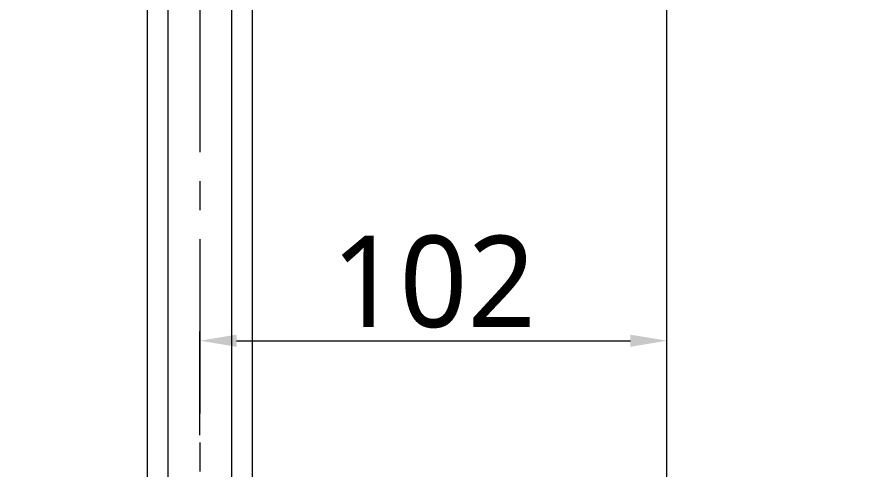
# Model space of a CAD drawing. Extents: x 3274 to 6433, y 0 to 2315.
# Drawn here: x 5307.4 to 5493.6, y 922.4 to 1021.6 of the extents above; entities that cross this region are included whole.
import ezdxf

# ---------------------------------------------------------------- set-up
doc = ezdxf.new("R2010")
doc.units = 0
doc.header["$LTSCALE"] = 4
doc.header["$MEASUREMENT"] = 0
doc.header["$PDMODE"] = 3
doc.header["$PDSIZE"] = -10
doc.linetypes.add('CENTER2', pattern=[28.575, 19.05, -3.175, 3.175, -3.175])
doc.layers.get('0').update_dxf_attribs({"linetype": 'CONTINUOUS'})
doc.layers.get('DEFPOINTS').update_dxf_attribs({"linetype": 'CONTINUOUS'})
doc.layers.add('1', color=7, linetype='CONTINUOUS', true_color=0xffffff)
doc.layers.add('Cneter', color=1, linetype='CENTER2', lineweight=13)
doc.layers.add('치수선', color=7, linetype='CONTINUOUS', lineweight=20)
doc.styles.add('Daelim Dimension', font='NanumGothic.ttf')
doc.dimstyles.new('DEFAULT', dxfattribs={"dimscale": 2, "dimtxt": 2, "dimasz": 2, "dimexe": 0, "dimexo": 2, "dimgap": 1, "dimtad": 1, "dimdec": 1, "dimzin": 9, "dimdsep": 46, "dimtxsty": 'Daelim Dimension', "dimcen": 0.5, "dimclrd": 252, "dimclre": 252, "dimclrt": 3, "dimadec": 1, "dimazin": 0, "dimtfac": 1, "dimtdec": 1, "dimtix": 1, "dimtmove": 0, "dimatfit": 3, "dimfxl": 1, "dimtolj": 1, "dimtzin": 1, "dimlwd": 9, "dimlwe": 9, "dimarcsym": 0})

# ---------------------------------------------------------------- blocks, each defined once
blk = doc.blocks.new('*D6')
at = {"color": 5, "lineweight": 9, "ltscale": 0.5, "transparency": 16777216}
for p, q in [((5347.35, 930.08), (5347.35, 952.73)), ((5449.45, 930.08), (5449.45, 952.73)), ((5355.35, 950.73), (5441.45, 950.73))]:
    blk.add_line(p, q, dxfattribs=at)
at = {"color": 5, "ltscale": 0.5, "transparency": 16777216}
for points in [[(5355.35, 952.06), (5355.35, 949.4), (5347.35, 950.73)], [(5441.45, 952.06), (5441.45, 949.4), (5449.45, 950.73)]]:
    blk.add_solid(points, dxfattribs=at)
at = {"layer": 'DEFPOINTS', "color": 0, "ltscale": 0.5, "transparency": 16777216}
for p in [(5449.45, 950.73), (5347.35, 926.08), (5449.45, 926.08)]:
    blk.add_point(p, dxfattribs=at)
at = {"color": 7, "ltscale": 0.5, "transparency": 16777216, "insert": (5398.4, 963.57), "char_height": 20, "attachment_point": 5, "style": 'Daelim Dimension'}
blk.add_mtext('\\A1;102', dxfattribs=at)
blk = doc.blocks.new('*D7')
at = {"color": 5, "lineweight": 9, "ltscale": 0.5, "transparency": 16777216}
for p, q in [((5311.35, 1470.14), (5679.88, 1470.14)), ((5677.88, 454.87), (5677.88, 1462.14)), ((5485.69, 446.87), (5679.88, 446.87))]:
    blk.add_line(p, q, dxfattribs=at)
at = {"color": 5, "ltscale": 0.5, "transparency": 16777216}
for points in [[(5676.54, 1462.14), (5679.21, 1462.14), (5677.88, 1470.14)], [(5676.54, 454.87), (5679.21, 454.87), (5677.88, 446.87)]]:
    blk.add_solid(points, dxfattribs=at)
at = {"layer": 'DEFPOINTS', "color": 0, "ltscale": 0.5, "transparency": 16777216}
for p in [(5307.35, 1470.14), (5677.88, 1470.14), (5481.69, 446.87)]:
    blk.add_point(p, dxfattribs=at)
at = {"color": 7, "ltscale": 0.5, "transparency": 16777216, "insert": (5662.17, 958.51), "char_height": 20, "attachment_point": 5, "rotation": 90, "style": 'Daelim Dimension'}
blk.add_mtext('\\A1;(1140)', dxfattribs=at)

msp = doc.modelspace()

# ---------------------------------------------------------------- linework, layer by layer
at = {"layer": '1', "color": 7, "linetype": 'Continuous', "lineweight": 18}
for p, q in [((5340.35, 1085.67), (5340.35, 794.74)), ((5354.35, 794.74), (5354.35, 1085.67)), ((5335.85, 517.24), (5335.85, 1083.59)), ((5358.85, 744.39), (5358.85, 1083.62))]:
    msp.add_line(p, q, dxfattribs=at)
at = {"layer": 'Cneter', "lineweight": 5, "ltscale": 0.5}
msp.add_line((5347.35, 1430.14), (5347.35, 422.03), dxfattribs=at)
at = {"layer": '치수선'}
msp.add_line((5449.45, 281.54), (5449.45, 1534.33), dxfattribs=at)

# ---------------------------------------------------------------- dimensions: what is measured, and where the dimension line sits
at = {"color": 5, "ltscale": 0.5}
dim = msp.add_linear_dim(base=(5677.88, 1470.14), p1=(5481.69, 446.87), p2=(5307.35, 1470.14), angle=90, text='(1140)', dimstyle='DEFAULT', override={"dimtxt": 10, "dimasz": 4, "dimexe": 1, "dimdec": 0, "dimclrd": 5, "dimclre": 5, "dimclrt": 7}, dxfattribs=at)
dim.commit()
dim.dimension.update_dxf_attribs({"geometry": '*D7', "text_midpoint": (5662.17, 958.51)})
dim = msp.add_linear_dim(base=(5449.45, 950.73), p1=(5347.35, 926.08), p2=(5449.45, 926.08), dimstyle='DEFAULT', override={"dimtxt": 10, "dimasz": 4, "dimexe": 1, "dimdec": 0, "dimclrd": 5, "dimclre": 5, "dimclrt": 7}, dxfattribs=at)
dim.commit()
dim.dimension.update_dxf_attribs({"geometry": '*D6', "text_midpoint": (5398.4, 963.57)})

doc.saveas('drawing.dxf')
